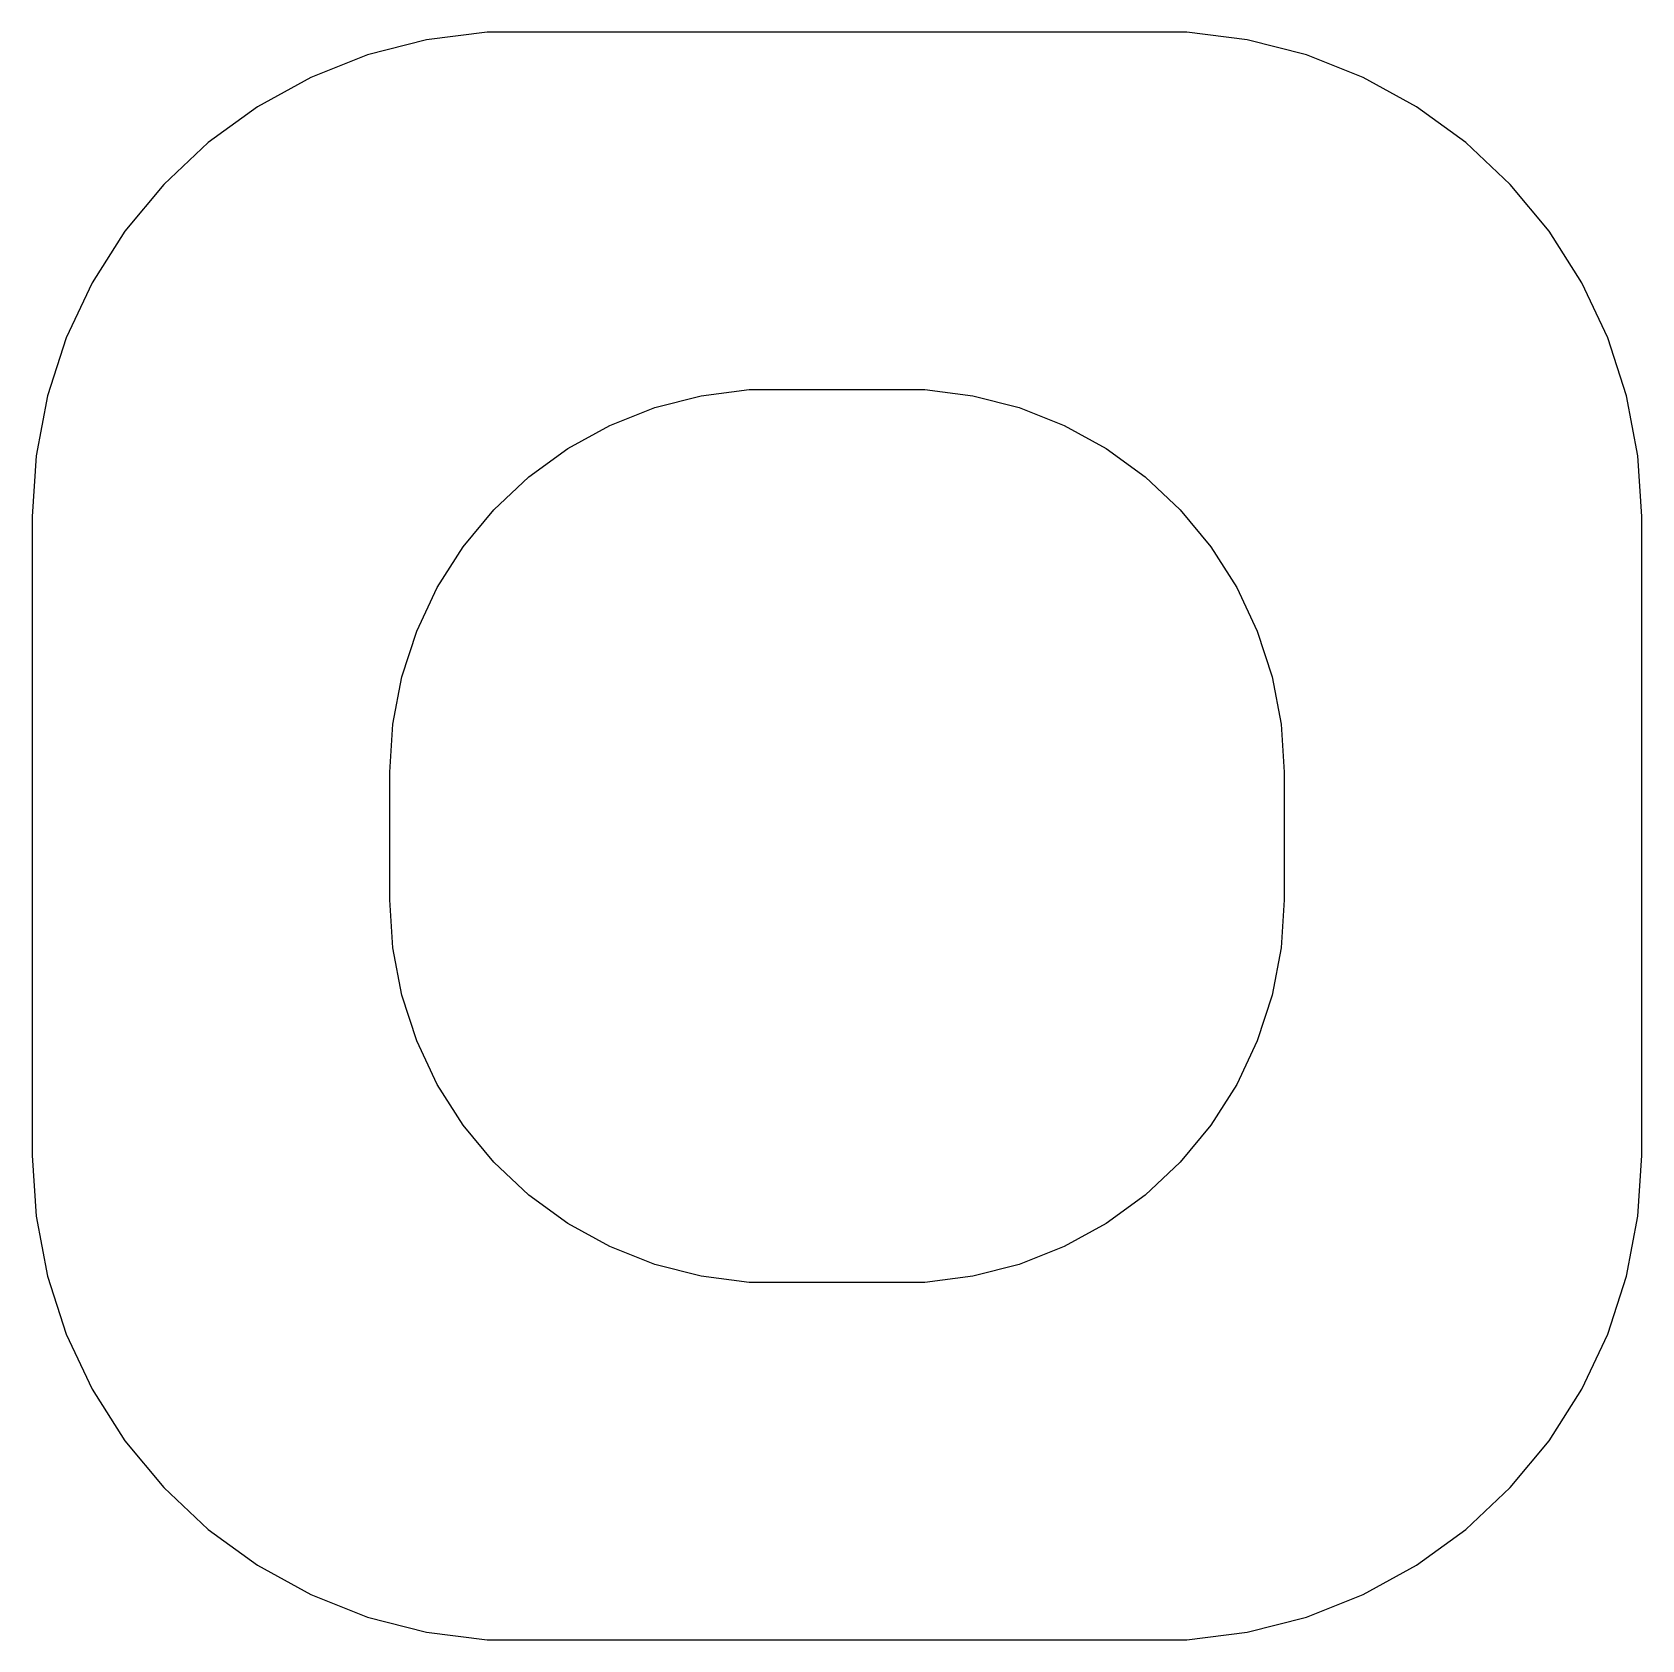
# Model space of a CAD drawing. Header units: metres. Extents: x -35 to 36.3, y -20 to 21.3.
# Drawn here: x 23.7 to 36.3, y 8.71 to 21.29 of the extents above.
import ezdxf

# ---------------------------------------------------------------- set-up
doc = ezdxf.new("R2010")
doc.units = ezdxf.units.M

msp = doc.modelspace()

# ---------------------------------------------------------------- linework, layer by layer
for p, q in [((26.7879, 21.2327), (26.3257, 21.114)), ((27.2614, 21.2925), (26.7879, 21.2327)), ((32.7386, 21.2925), (27.2614, 21.2925)), ((33.212, 21.2327), (32.7386, 21.2925)), ((33.6743, 21.114), (33.212, 21.2327)), ((26.3257, 21.114), (25.882, 20.9383)), ((34.118, 20.9383), (33.6743, 21.114)), ((25.882, 20.9383), (25.4639, 20.7084)), ((34.5361, 20.7084), (34.118, 20.9383)), ((25.4639, 20.7084), (25.0778, 20.4279)), ((34.9222, 20.4279), (34.5361, 20.7084)), ((25.0778, 20.4279), (24.7299, 20.1013)), ((35.2701, 20.1013), (34.9222, 20.4279)), ((24.7299, 20.1013), (24.4257, 19.7336)), ((35.5743, 19.7336), (35.2701, 20.1013)), ((24.4257, 19.7336), (24.17, 19.3307)), ((35.83, 19.3307), (35.5743, 19.7336)), ((24.17, 19.3307), (23.9668, 18.8989)), ((36.0331, 18.8989), (35.83, 19.3307)), ((23.9668, 18.8989), (23.8194, 18.445)), ((36.1806, 18.445), (36.0331, 18.8989)), ((23.8194, 18.445), (23.7299, 17.9763)), ((28.5729, 18.3532), (28.9379, 18.4469)), ((28.9379, 18.4469), (29.3116, 18.4941)), ((29.3116, 18.4941), (30.6884, 18.4941)), ((30.6884, 18.4941), (31.0621, 18.4469)), ((31.0621, 18.4469), (31.427, 18.3532)), ((36.27, 17.9763), (36.1806, 18.445)), ((28.2227, 18.2145), (28.5729, 18.3532)), ((31.427, 18.3532), (31.7773, 18.2145)), ((27.8925, 18.033), (28.2227, 18.2145)), ((31.7773, 18.2145), (32.1075, 18.033)), ((27.5877, 17.8115), (27.8925, 18.033)), ((32.1075, 18.033), (32.4123, 17.8115)), ((23.7299, 17.9763), (23.7, 17.5)), ((36.3, 17.5), (36.27, 17.9763)), ((27.3131, 17.5536), (27.5877, 17.8115)), ((32.4123, 17.8115), (32.6869, 17.5536)), ((27.0729, 17.2634), (27.3131, 17.5536)), ((32.6869, 17.5536), (32.927, 17.2634)), ((23.7, 17.5), (23.7, 12.5)), ((36.3, 12.5), (36.3, 17.5)), ((26.8711, 16.9453), (27.0729, 17.2634)), ((32.927, 17.2634), (33.1289, 16.9453)), ((26.7107, 16.6044), (26.8711, 16.9453)), ((33.1289, 16.9453), (33.2893, 16.6044)), ((26.5942, 16.2461), (26.7107, 16.6044)), ((33.2893, 16.6044), (33.4057, 16.2461)), ((26.5237, 15.876), (26.5942, 16.2461)), ((33.4057, 16.2461), (33.4763, 15.876)), ((26.5, 15.5), (26.5237, 15.876)), ((33.4763, 15.876), (33.5, 15.5)), ((26.5, 14.5), (26.5, 15.5)), ((33.5, 15.5), (33.5, 14.5)), ((26.5237, 14.124), (26.5, 14.5)), ((33.5, 14.5), (33.4763, 14.124)), ((26.5942, 13.7539), (26.5237, 14.124)), ((33.4763, 14.124), (33.4057, 13.7539)), ((26.7107, 13.3956), (26.5942, 13.7539)), ((33.4057, 13.7539), (33.2893, 13.3956)), ((26.8711, 13.0547), (26.7107, 13.3956)), ((33.2893, 13.3956), (33.1289, 13.0547)), ((27.0729, 12.7366), (26.8711, 13.0547)), ((33.1289, 13.0547), (32.927, 12.7366)), ((27.3131, 12.4464), (27.0729, 12.7366)), ((32.927, 12.7366), (32.6869, 12.4464)), ((23.7, 12.5), (23.7299, 12.0237)), ((36.27, 12.0237), (36.3, 12.5)), ((27.5877, 12.1884), (27.3131, 12.4464)), ((32.6869, 12.4464), (32.4123, 12.1884)), ((27.8925, 11.967), (27.5877, 12.1884)), ((32.4123, 12.1884), (32.1075, 11.967)), ((23.7299, 12.0237), (23.8194, 11.555)), ((36.1806, 11.555), (36.27, 12.0237)), ((28.2227, 11.7855), (27.8925, 11.967)), ((32.1075, 11.967), (31.7773, 11.7855)), ((28.5729, 11.6468), (28.2227, 11.7855)), ((31.7773, 11.7855), (31.427, 11.6468)), ((28.9379, 11.5531), (28.5729, 11.6468)), ((31.427, 11.6468), (31.0621, 11.5531)), ((23.8194, 11.555), (23.9668, 11.1011)), ((29.3116, 11.5059), (28.9379, 11.5531)), ((30.6884, 11.5059), (29.3116, 11.5059)), ((31.0621, 11.5531), (30.6884, 11.5059)), ((36.0331, 11.1011), (36.1806, 11.555)), ((23.9668, 11.1011), (24.17, 10.6693)), ((35.83, 10.6693), (36.0331, 11.1011)), ((24.17, 10.6693), (24.4257, 10.2664)), ((35.5743, 10.2664), (35.83, 10.6693)), ((24.4257, 10.2664), (24.7299, 9.89871)), ((35.2701, 9.89871), (35.5743, 10.2664)), ((24.7299, 9.89871), (25.0778, 9.57204)), ((34.9222, 9.57204), (35.2701, 9.89871)), ((25.0778, 9.57204), (25.4639, 9.29155)), ((34.5361, 9.29155), (34.9222, 9.57204)), ((25.4639, 9.29155), (25.882, 9.06165)), ((34.118, 9.06165), (34.5361, 9.29155)), ((25.882, 9.06165), (26.3257, 8.88597)), ((33.6743, 8.88597), (34.118, 9.06165)), ((26.3257, 8.88597), (26.7879, 8.7673)), ((33.212, 8.7673), (33.6743, 8.88597)), ((26.7879, 8.7673), (27.2614, 8.70749)), ((27.2614, 8.70749), (32.7386, 8.70749)), ((32.7386, 8.70749), (33.212, 8.7673))]:
    msp.add_line(p, q)

doc.saveas('drawing.dxf')
